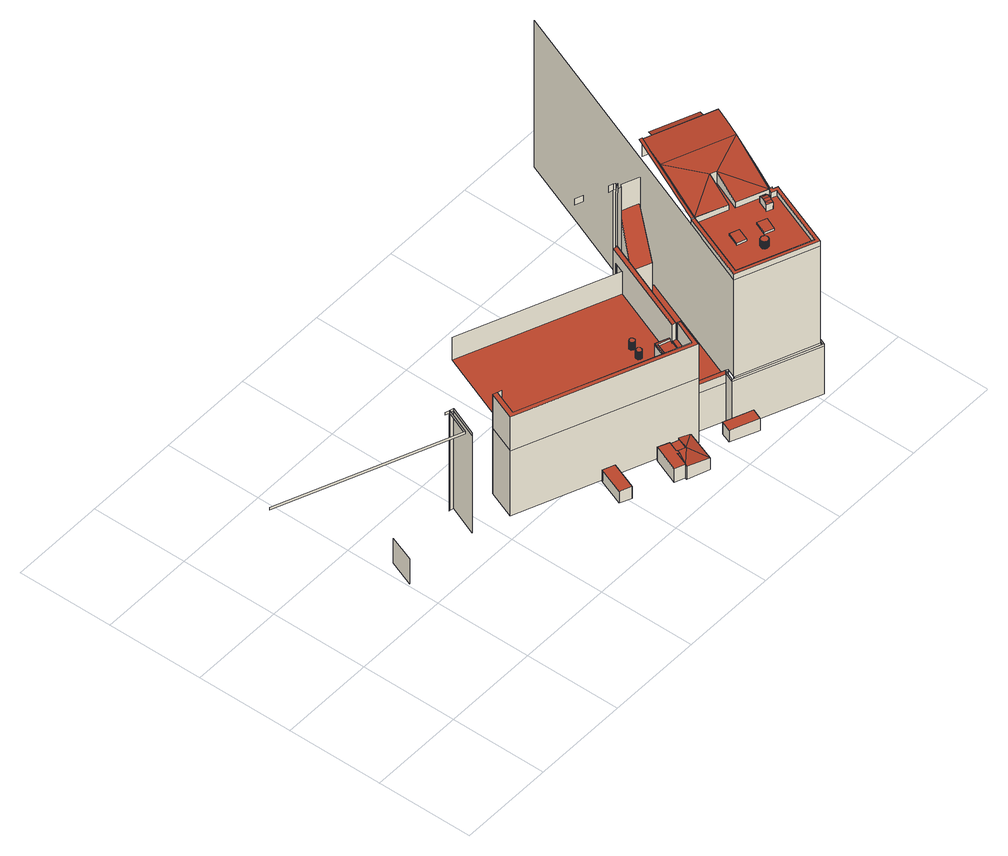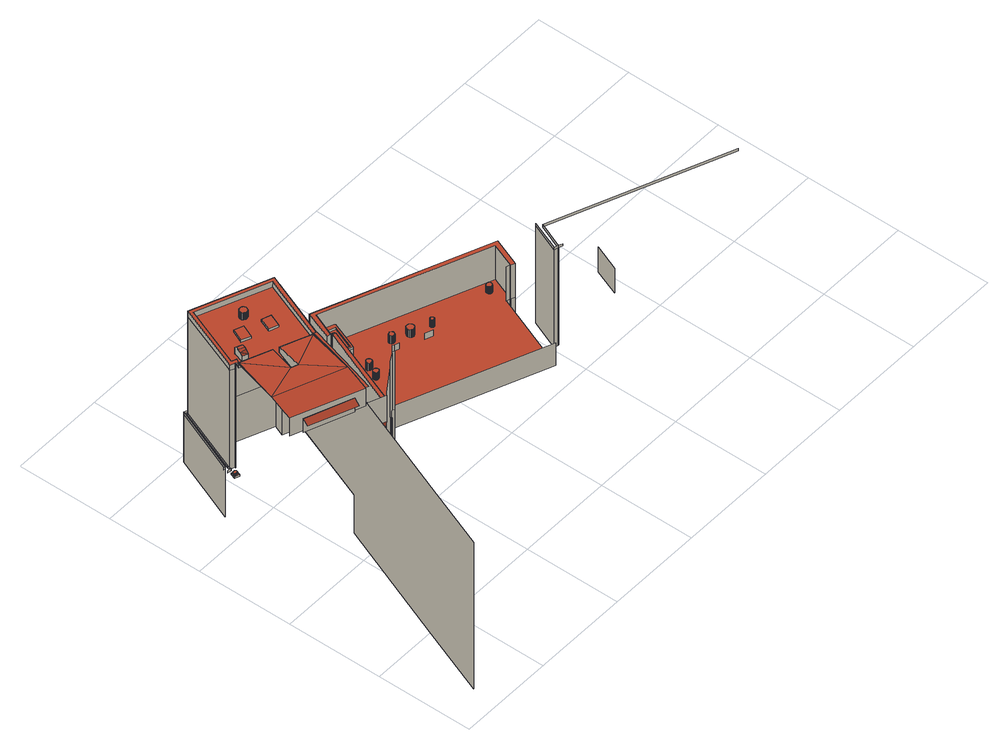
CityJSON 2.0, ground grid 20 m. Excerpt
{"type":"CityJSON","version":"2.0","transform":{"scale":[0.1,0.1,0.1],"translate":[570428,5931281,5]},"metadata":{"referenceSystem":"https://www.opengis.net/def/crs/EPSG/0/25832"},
"CityObjects":{
"building1":{"type":"Building","attributes":{"Grundfläche 2D":"7410.636134","Grundhöhe NN":"5.742"},"geometry":[{"type":"MultiSurface","lod":"3","boundaries":[[[0,1,2,3]],[[4,5,6,7]],[[7,8,9,4]],[[10,11,12,13]],[[11,10,14,15]],[[16,17,18,19]],[[17,9,20,21]],[[9,11,15,20]],[[11,9,8,12]]],"semantics":{"surfaces":[{"type":"WallSurface"}],"values":[0,0,0,0,0,0,0,0,0]}}]},
"building2":{"type":"Building","attributes":{"Grundfläche 2D":"4668.682245","Grundhöhe NN":"5.746"},"children":["building2-1","building2-2","building2-3","building2-4","building2-5","building2-6","building2-7","building2-8","building2-9","building2-10","building2-11","building2-12","building2-13","building2-14","building2-15","building2-16","building2-17"],"geometry":[{"type":"MultiSurface","lod":"3","boundaries":[[[22,23,24,25]],[[23,22,26,27]],[[28,29,30,31]],[[23,31,32,24]],[[31,23,27,28]],[[31,33,34,32]],[[33,35,36,37]],[[38,36,35,39]],[[22,40,41,26]],[[41,42,43,44,45,29,28,27,26]],[[46,47,39,35,33,31,30,48,49,50]],[[51,52,53,54,55]],[[51,56,57,52]],[[58,54,53,59]],[[60,61,54,58]],[[55,54,61,62]],[[48,30,29,45,63,64,65]],[[62,61,60,66]],[[67,68,69,40,22,25,70,71]],[[66,60,72,73]],[[74,56,51,55,62,66,73,75,76,77]],[[72,60,78]],[[79,80,78,60]],[[81,58,59,82]],[[73,72,78,75]],[[60,58,81,79]],[[75,78,80,76]],[[77,76,80,83,84]],[[74,85,86,57,56]],[[79,87,83,80]],[[77,84,85,74]],[[87,88,85,84,83]],[[85,88,89,86]],[[87,79,71,70,89,88]],[[79,81,67]],[[67,81,82,68]],[[71,79,67]],[[65,90,49,48]],[[44,91,63,45]],[[92,93,94,95,40,69,96]],[[97,98,99,90,65,100,101,102,103]],[[41,40,95,43,42]],[[50,49,90,99]],[[104,105,106,107,97,103]],[[101,108,109,102]],[[110,111,47,46]],[[109,108,95,94,112,113]],[[108,101,91,44,43,95]],[[114,92,96,115]],[[116,117,118,119]],[[120,121,122,123,124,125]],[[114,115,126,122,121,120,127,128]],[[102,109,129,130,106,105]],[[128,127,120,131,132,133]],[[131,120,125,134]],[[50,99,135,136,98,97,107,137,138,139,140,110,46]],[[137,107,106,130,141]],[[142,143,144,145,146]],[[147,148,149,150]],[[151,152,153,154,155,156,157,158]],[[122,159,160,123]],[[129,109,113,161]],[[119,162,163,116]],[[154,164,165,155]],[[94,93,92,114,128,133,166,167,168,169,170,171,172,173,161,113,112]],[[142,174,175,143]],[[154,118,117,176,164]],[[159,122,126,177]],[[178,179,180,181]],[[179,138,137]],[[158,182,183,184]],[[179,185,186,180]],[[141,187,185,179,137]],[[182,158,145]],[[188,182,145]],[[189,183,182]],[[130,129,161,173,190,191,187,141]],[[145,192,188]],[[188,193,189,182]],[[144,194,192,145]],[[168,167,166,133,132,131,134,195,118,154,153,152,151,196,197,198,199,200]],[[173,172,201,202]],[[156,155,165,203,204,205,206,207,208,209,210,211,174,142,146,145,158,157]],[[171,212,213,214,201,172]],[[192,215,188]],[[216,190,173,202,214,213]],[[117,116,163,217,218,219,176]],[[212,171,170,220]],[[143,175,221,222,223,224,225,226,194,144]],[[227,213,212,220,228]],[[188,215,193]],[[174,211,221,175]],[[229,184,183,189,230,231,232,233]],[[234,235,228,220,170,169]],[[162,236,217,163]],[[159,237,238,160]],[[169,168,200,234]],[[230,189,193,231]],[[215,192,194,226]],[[239,240,241,242,227,228,235]],[[243,244,225,224]],[[224,223,245,243]],[[237,159,177,246]],[[164,247,248,249,205,204,203,165]],[[244,243,250]],[[244,215,226,225]],[[250,243,245]],[[218,251,252,249,248,247,164,176,219]],[[223,222,210,209,245]],[[211,210,222,221]],[[208,250,245,209]],[[208,207,253,254]],[[255,256,207,206]],[[255,257,258,256]],[[249,252,259,257,255]],[[249,255,206,205]],[[218,217,236,251]],[[208,254,260]],[[261,259,252,262]],[[237,263,264,238]],[[193,215,244,265]],[[265,244,250]],[[261,262,266,267,268,269]],[[260,265,250,208]],[[265,270,271,272,231,193]],[[273,274,275,276]],[[275,277,278,276]],[[279,280,272,271]]],"semantics":{"surfaces":[{"type":"WallSurface"},{"type":"RoofSurface"}],"values":[0,0,0,0,0,0,0,0,0,1,1,0,0,0,1,0,0,0,0,0,1,1,1,0,0,1,0,0,0,0,0,1,0,0,1,0,1,0,0,0,1,0,0,0,0,0,0,0,0,0,0,0,0,0,0,0,1,0,0,0,0,0,0,0,1,0,0,0,0,0,0,0,0,1,1,0,0,1,1,0,0,0,1,0,1,0,1,0,1,1,1,0,1,0,0,0,0,0,0,0,0,0,0,0,1,0,1,0,0,0,1,0,0,0,0,0,0,0,0,0,1,1,0,1,1,0,1,0]}}]},
"building2-1":{"type":"BuildingInstallation","parents":["building2"],"geometry":[{"type":"MultiSurface","lod":"3","boundaries":[[[281,282,283,284,285,286,287,288,289,290,291,292,293,294,295,296,297,298,299,300,301,302,303,304,305,306,307,308,309,310,311,312,313,314]],[[303,302,315,316]],[[304,303,316,317]],[[305,304,317,318]],[[306,305,318,319]],[[290,289,320,321]],[[291,290,321,322]],[[292,291,322,323]],[[293,292,323,324]],[[294,293,324,325]],[[295,294,325,326]],[[296,295,326,327]],[[297,296,327,328]],[[298,297,328,329]],[[299,298,329,330]],[[300,299,330,331]],[[301,300,331,332]],[[302,301,332,315]],[[307,306,319,333]],[[308,307,333,334]],[[309,308,334,335]],[[310,309,335,336]],[[311,310,336,337]],[[312,311,337,338]],[[313,312,338,339]],[[314,313,339,340]],[[281,314,340,341]],[[282,281,341,342]],[[283,282,342,343]],[[284,283,343,344]],[[285,284,344,345]],[[286,285,345,346]],[[287,286,346,347]],[[288,287,347,348]],[[289,288,348,320]]],"semantics":{"surfaces":[{"type":"RoofSurface"},{"type":"WallSurface"}],"values":[0,1,1,1,1,1,1,1,1,1,1,1,1,1,1,1,1,1,1,1,1,1,1,1,1,1,1,1,1,1,1,1,1,1,1]}}]},
"building2-2":{"type":"BuildingInstallation","parents":["building2"],"geometry":[{"type":"MultiSurface","lod":"3","boundaries":[[[349,350,351,352,353,354,355,356,357,358,359,360,361,362,363,364,365,366,367,368,369,370,371,372,373,374,375,376,377,378]],[[356,355,379,380]],[[357,356,380,381]],[[355,354,382,379]],[[358,357,381,383]],[[359,358,383,384]],[[360,359,384,385]],[[361,360,385,386]],[[362,361,386,387]],[[363,362,387,388]],[[364,363,388,389]],[[365,364,389,390]],[[366,365,390,391]],[[367,366,391,392]],[[368,367,392,393]],[[369,368,393,394]],[[370,369,394,395]],[[371,370,395,396]],[[372,371,396,397]],[[373,372,397,398]],[[374,373,398,399]],[[375,374,399,400]],[[376,375,400,401]],[[377,376,401,402]],[[378,377,402,403]],[[349,378,403,404]],[[350,349,404,405]],[[351,350,405,406]],[[352,351,406,407]],[[353,352,407,408]],[[354,353,408,382]]],"semantics":{"surfaces":[{"type":"RoofSurface"},{"type":"WallSurface"}],"values":[0,1,1,1,1,1,1,1,1,1,1,1,1,1,1,1,1,1,1,1,1,1,1,1,1,1,1,1,1,1,1]}}]},
"building2-3":{"type":"BuildingInstallation","parents":["building2"],"geometry":[{"type":"MultiSurface","lod":"3","boundaries":[[[409,410,411,412,413,414,415,416,417,418,419,420,421,422,423,424,425,426,427,428,429,430,431,432,433,434,435,436,437,438,439,440,441,442,443,444,445,446,447,448,449,450,451,452,453]],[[414,413,454,455]],[[415,414,455,456]],[[416,415,456,457]],[[410,409,458,459]],[[411,410,459,460]],[[412,411,460,461]],[[413,412,461,454]],[[417,416,457,462]],[[418,417,462,463]],[[419,418,463,464]],[[420,419,464,465]],[[421,420,465,466]],[[422,421,466,467]],[[423,422,467,468]],[[424,423,468,469]],[[425,424,469,470]],[[426,425,470,471]],[[427,426,471,472]],[[428,427,472,473]],[[429,428,473,474]],[[430,429,474,475]],[[431,430,475,476]],[[432,431,476,477]],[[433,432,477,478]],[[434,433,478,479]],[[435,434,479,480]],[[436,435,480,481]],[[437,436,481,482]],[[438,437,482,483]],[[439,438,483,484]],[[440,439,484,485]],[[441,440,485,486]],[[442,441,486,487]],[[443,442,487,488]],[[444,443,488,489]],[[445,444,489,490]],[[446,445,490,491]],[[447,446,491,492]],[[448,447,492,493]],[[449,448,493,494]],[[450,449,494,495]],[[451,450,495,496]],[[452,451,496,497]],[[453,452,497,498]],[[409,453,498,458]]],"semantics":{"surfaces":[{"type":"RoofSurface"},{"type":"WallSurface"}],"values":[0,1,1,1,1,1,1,1,1,1,1,1,1,1,1,1,1,1,1,1,1,1,1,1,1,1,1,1,1,1,1,1,1,1,1,1,1,1,1,1,1,1,1,1,1,1]}}]},
"building2-4":{"type":"BuildingInstallation","parents":["building2"],"geometry":[{"type":"MultiSurface","lod":"3","boundaries":[[[499,500,501,502,503,504,505,506,507,508,509,510,511,512,513,514,515,516,517,518,519,520,521,522,523,524,525,526,527,528,529,530,531,532,533,534]],[[506,505,535,536]],[[507,506,536,537]],[[504,503,538,539]],[[505,504,539,535]],[[508,507,537,540]],[[509,508,540,541]],[[510,509,541,542]],[[511,510,542,543]],[[512,511,543,544]],[[513,512,544,545]],[[514,513,545,546]],[[515,514,546,547]],[[516,515,547,548]],[[517,516,548,549]],[[518,517,549,550]],[[519,518,550,551]],[[520,519,551,552]],[[521,520,552,553]],[[522,521,553,554]],[[523,522,554,555]],[[524,523,555,556]],[[525,524,556,557]],[[526,525,557,558]],[[527,526,558,559]],[[528,527,559,560]],[[529,528,560,561]],[[530,529,561,562]],[[531,530,562,563]],[[532,531,563,564]],[[533,532,564,565]],[[534,533,565,566]],[[499,534,566,567]],[[500,499,567,568]],[[501,500,568,569]],[[502,501,569,570]],[[503,502,570,538]]],"semantics":{"surfaces":[{"type":"RoofSurface"},{"type":"WallSurface"}],"values":[0,1,1,1,1,1,1,1,1,1,1,1,1,1,1,1,1,1,1,1,1,1,1,1,1,1,1,1,1,1,1,1,1,1,1,1,1]}}]},
"building2-5":{"type":"BuildingInstallation","parents":["building2"],"geometry":[{"type":"MultiSurface","lod":"3","boundaries":[[[571,572,573,574]],[[574,573,575,576]],[[576,577,571,574]],[[577,578,572,571]],[[573,572,578,575]]],"semantics":{"surfaces":[{"type":"RoofSurface"},{"type":"WallSurface"}],"values":[0,1,1,1,1]}}]},
"building2-6":{"type":"BuildingInstallation","parents":["building2"],"geometry":[{"type":"MultiSurface","lod":"3","boundaries":[[[579,136,135,580,64,63,581,582]],[[99,90,580,135]],[[90,65,64,580]],[[583,584,582,581]],[[579,582,584,585]],[[136,579,585,98]]],"semantics":{"surfaces":[{"type":"RoofSurface"},{"type":"WallSurface"}],"values":[0,1,1,1,1,1]}}]},
"building2-7":{"type":"BuildingInstallation","parents":["building2"],"geometry":[{"type":"MultiSurface","lod":"3","boundaries":[[[586,587,588,589,590,591,592,593,594,595,596,597,598,599,600,601,602,603,604,605,606,607,608,609,610,611,612,613,614,615,616,617,618,619,620,621,622,623]],[[588,587,624,625]],[[589,588,625,626]],[[623,622,627,628]],[[586,623,628,629]],[[587,586,629,624]],[[590,589,626,630]],[[591,590,630,631]],[[592,591,631,632]],[[593,592,632,633]],[[594,593,633,634]],[[595,594,634,635]],[[596,595,635,636]],[[597,596,636,637]],[[598,597,637,638]],[[599,598,638,639]],[[600,599,639,640]],[[601,600,640,641]],[[602,601,641,642]],[[603,602,642,643]],[[604,603,643,644]],[[605,604,644,645]],[[606,605,645,646]],[[607,606,646,647]],[[608,607,647,648]],[[609,608,648,649]],[[610,609,649,650]],[[611,610,650,651]],[[612,611,651,652]],[[613,612,652,653]],[[614,613,653,654]],[[615,614,654,655]],[[616,615,655,656]],[[617,616,656,657]],[[618,617,657,658]],[[619,618,658,659]],[[620,619,659,660]],[[621,620,660,661]],[[622,621,661,627]]],"semantics":{"surfaces":[{"type":"RoofSurface"},{"type":"WallSurface"}],"values":[0,1,1,1,1,1,1,1,1,1,1,1,1,1,1,1,1,1,1,1,1,1,1,1,1,1,1,1,1,1,1,1,1,1,1,1,1,1,1]}}]},
"building2-8":{"type":"BuildingInstallation","parents":["building2"],"geometry":[{"type":"MultiSurface","lod":"3","boundaries":[[[104,581,63,91,105]],[[101,102,105,91]],[[581,104,103,583]]],"semantics":{"surfaces":[{"type":"RoofSurface"},{"type":"WallSurface"}],"values":[0,1,1]}}]},
"building2-9":{"type":"BuildingInstallation","parents":["building2"],"geometry":[{"type":"MultiSurface","lod":"3","boundaries":[[[662,663,664,665,666,667,668,669,670,671,672,673,674,675,676,677,678,679,680,681,682,683,684,685,686,687,688,689,690,691,692,693,694,695,696,697,698]],[[666,665,699,700]],[[663,662,701,702]],[[664,663,702,703]],[[665,664,703,699]],[[667,666,700,704]],[[668,667,704,705]],[[669,668,705,706]],[[670,669,706,707]],[[671,670,707,708]],[[672,671,708,709]],[[673,672,709,710]],[[674,673,710,711]],[[675,674,711,712]],[[676,675,712,713]],[[677,676,713,714]],[[678,677,714,715]],[[679,678,715,716]],[[680,679,716,717]],[[681,680,717,718]],[[682,681,718,719]],[[683,682,719,720]],[[684,683,720,721]],[[685,684,721,722]],[[686,685,722,723]],[[687,686,723,724]],[[688,687,724,725]],[[689,688,725,726]],[[690,689,726,727]],[[691,690,727,728]],[[692,691,728,729]],[[693,692,729,730]],[[694,693,730,731]],[[695,694,731,732]],[[696,695,732,733]],[[697,696,733,734]],[[698,697,734,735]],[[662,698,735,701]]],"semantics":{"surfaces":[{"type":"RoofSurface"},{"type":"WallSurface"}],"values":[0,1,1,1,1,1,1,1,1,1,1,1,1,1,1,1,1,1,1,1,1,1,1,1,1,1,1,1,1,1,1,1,1,1,1,1,1,1]}}]},
"building2-10":{"type":"BuildingInstallation","parents":["building2"],"geometry":[{"type":"MultiSurface","lod":"3","boundaries":[[[736,737,738,739,127,132]],[[737,736,166,93]],[[92,738,737,93]],[[92,114,739,738]],[[739,114,128,127]],[[127,128,133,132]],[[166,736,132,133]]],"semantics":{"surfaces":[{"type":"RoofSurface"},{"type":"WallSurface"}],"values":[0,1,1,1,1,1,1]}}]},
"building2-11":{"type":"BuildingInstallation","parents":["building2"],"geometry":[{"type":"MultiSurface","lod":"3","boundaries":[[[740,741,742,743]],[[744,741,740,745]],[[746,747,743,742]],[[743,747,748,745,740]],[[748,749,744,745]],[[744,749,746,742,741]]],"semantics":{"surfaces":[{"type":"RoofSurface"},{"type":"WallSurface"}],"values":[0,0,1,1,1,1]}}]},
"building2-12":{"type":"BuildingInstallation","parents":["building2"],"geometry":[{"type":"MultiSurface","lod":"3","boundaries":[[[750,751,752,753]],[[753,752,754,755]],[[750,753,755,756]],[[751,750,756,757]],[[752,751,757,754]]],"semantics":{"surfaces":[{"type":"RoofSurface"},{"type":"WallSurface"}],"values":[0,1,1,1,1]}}]},
"building2-13":{"type":"BuildingInstallation","parents":["building2"],"geometry":[{"type":"MultiSurface","lod":"3","boundaries":[[[758,759,760,761,762,763,764,765,766,767,768,769,770,771,772,773,774,775,776,777,778,779,780,781,782,783,784,785,786,787,788,789,790,791,792,793,794,795,796,797,798,799,800,801,802,803,804,805]],[[768,767,806,807]],[[769,768,807,808]],[[764,763,809,810]],[[765,764,810,811]],[[766,765,811,812]],[[767,766,812,806]],[[770,769,808,813]],[[771,770,813,814]],[[772,771,814,815]],[[773,772,815,816]],[[774,773,816,817]],[[775,774,817,818]],[[776,775,818,819]],[[777,776,819,820]],[[778,777,820,821]],[[779,778,821,822]],[[780,779,822,823]],[[781,780,823,824]],[[782,781,824,825]],[[783,782,825,826]],[[784,783,826,827]],[[785,784,827,828]],[[786,785,828,829]],[[787,786,829,830]],[[788,787,830,831]],[[789,788,831,832]],[[790,789,832,833]],[[791,790,833,834]],[[792,791,834,835]],[[793,792,835,836]],[[794,793,836,837]],[[795,794,837,838]],[[796,795,838,839]],[[797,796,839,840]],[[798,797,840,841]],[[799,798,841,842]],[[800,799,842,843]],[[801,800,843,844]],[[802,801,844,845]],[[803,802,845,846]],[[804,803,846,847]],[[805,804,847,848]],[[758,805,848,849]],[[759,758,849,850]],[[760,759,850,851]],[[761,760,851,852]],[[762,761,852,853]],[[763,762,853,809]]],"semantics":{"surfaces":[{"type":"RoofSurface"},{"type":"WallSurface"}],"values":[0,1,1,1,1,1,1,1,1,1,1,1,1,1,1,1,1,1,1,1,1,1,1,1,1,1,1,1,1,1,1,1,1,1,1,1,1,1,1,1,1,1,1,1,1,1,1,1,1]}}]},
"building2-14":{"type":"BuildingInstallation","parents":["building2"],"geometry":[{"type":"MultiSurface","lod":"3","boundaries":[[[854,855,856,857]],[[858,859,857,856]],[[854,857,859,860]],[[855,854,860,861]],[[861,858,856,855]]],"semantics":{"surfaces":[{"type":"RoofSurface"},{"type":"WallSurface"}],"values":[0,1,1,1,1]}}]},
"building2-15":{"type":"BuildingInstallation","parents":["building2"],"geometry":[{"type":"MultiSurface","lod":"3","boundaries":[[[862,863,864]],[[862,865,866,863]],[[867,868,862,864,869]],[[870,868,867,869,871]],[[872,871,873]],[[871,872,870]],[[862,868,865]],[[874,875,876,873,871,869,864,863]],[[876,877,872,873]],[[868,870,872,877,878,866,865]],[[863,866,878,874]]],"semantics":{"surfaces":[{"type":"RoofSurface"},{"type":"WallSurface"}],"values":[0,0,0,0,0,0,0,1,1,1,1]}}]},
"building2-16":{"type":"BuildingInstallation","parents":["building2"],"geometry":[{"type":"MultiSurface","lod":"3","boundaries":[[[879,880,881,882,883,884],[885,886,887,888,889,890,891,892,893,894,895,896,897,898,899,900,901,902,903,904,905,906,907,908,909]],[[910,911,884,883]],[[912,910,883,882]],[[911,913,879,884]],[[913,914,915,912,882,881,880,879]]],"semantics":{"surfaces":[{"type":"RoofSurface"},{"type":"WallSurface"}],"values":[0,1,1,1,1]}}]},
"building2-17":{"type":"BuildingInstallation","parents":["building2"],"geometry":[{"type":"MultiSurface","lod":"3","boundaries":[[[916,917,918,919,920,921,922,923,924,925,926,927,928,929,930,931,932,933,934,935,936,937,938,939,940]],[[917,916,905,904]],[[918,917,904,903]],[[919,918,903,902]],[[901,920,919,902]],[[936,935,886,885]],[[937,936,885,909]],[[938,937,909,908]],[[939,938,908,907]],[[940,939,907,906]],[[916,940,906,905]],[[921,920,901]],[[901,900,921]],[[922,921,900,899]],[[897,924,923,922,899,898]],[[925,924,897,896]],[[926,925,896,895]],[[927,926,895,894]],[[928,927,894,893]],[[928,893,929]],[[893,892,929]],[[930,929,892,891]],[[931,930,891,890]],[[932,931,890,889]],[[933,932,889,888]],[[934,933,888,887]],[[935,934,887,886]]],"semantics":{"surfaces":[{"type":"RoofSurface"},{"type":"WallSurface"}],"values":[0,1,1,1,1,1,1,1,1,1,1,1,1,1,1,1,1,1,1,1,1,1,1,1,1,1,1]}}]},
"building3":{"type":"Building","attributes":{"Grundfläche 2D":"14.769332","Grundhöhe NN":"5.746"},"geometry":[{"type":"Solid","lod":"3","boundaries":[[[[941,942,943,944]],[[945,946,944,943]],[[946,947,941,944]],[[947,948,942,941]],[[948,945,943,942]],[[948,947,946,945]]]],"semantics":{"surfaces":[{"type":"RoofSurface"},{"type":"WallSurface"},{"type":"GroundSurface"}],"values":[[0,1,1,1,1,2]]}}]},
"building4":{"type":"Building","attributes":{"Grundfläche 2D":"14.217853","Grundhöhe NN":"5.746"},"geometry":[{"type":"Solid","lod":"3","boundaries":[[[[949,950,951,952]],[[949,952,953,954]],[[950,949,954,955]],[[951,950,955,956]],[[952,951,956,953]],[[955,954,953,956]]]],"semantics":{"surfaces":[{"type":"RoofSurface"},{"type":"WallSurface"},{"type":"GroundSurface"}],"values":[[0,1,1,1,1,2]]}}]}
},
"vertices":[
[205,267,7],[226,321,7],[226,321,67],[205,267,68],[364,274,245],[8,416,245],[8,416,251],[364,274,251],[386,327,251],[386,327,245],[369,263,245],[394,325,245],[394,325,251],[369,263,251],[369,263,7],[394,325,7],[378,330,245],[385,327,245],[385,327,251],[378,330,251],[386,327,7],[385,327,7],
[442,238,166],[465,296,166],[465,296,7],[442,238,7],[442,238,249],[465,296,249],[473,293,249],[453,242,249],[453,242,166],[473,293,166],[473,293,7],[474,293,166],[474,293,7],[474,292,166],[474,292,249],[474,293,249],[482,290,249],[482,290,166],[784,101,166],[784,101,249],[796,132,249],[807,160,249],[800,162,250],[779,112,249],[857,331,166],[548,455,166],[744,126,166],[767,185,166],[794,174,166],[684,73,40],[684,73,7],[705,65,7],[705,65,39],[705,65,40],[706,129,40],[706,129,7],[703,61,39],[703,61,7],[706,66,39],[705,66,39],[705,66,40],[779,112,209],[744,126,209],[744,126,204],[706,66,40],[770,107,36],[770,107,7],[784,101,7],[748,116,7],[748,116,38],[716,92,39],[716,92,40],[728,119,40],[720,90,40],[722,97,40],[720,98,40],[720,90,39],[738,91,39],[722,97,39],[747,45,36],[747,45,7],[722,97,37],[720,98,37],[728,119,37],[728,119,7],[738,91,37],[746,113,37],[746,113,7],[767,185,204],[800,162,209],[793,124,100],[796,132,100],[807,160,100],[807,160,166],[793,124,7],[791,165,204],[793,171,204],[794,174,204],[779,112,204],[800,162,204],[798,163,204],[792,165,204],[792,165,209],[798,163,209],[798,163,249],[791,165,249],[800,162,166],[798,163,166],[857,331,221],[548,455,221],[800,162,100],[798,163,100],[855,99,100],[855,99,7],[853,79,124],[853,80,124],[853,80,129],[853,79,129],[856,100,124],[855,99,124],[846,77,124],[846,77,129],[855,99,129],[856,100,129],[846,77,7],[856,100,121],[856,100,100],[878,361,166],[878,361,249],[861,98,124],[861,98,121],[861,98,100],[861,98,129],[794,174,209],[793,171,209],[869,361,249],[869,361,166],[866,354,166],[866,354,221],[873,359,249],[863,84,378],[863,84,365],[916,218,365],[916,218,378],[870,103,378],[815,383,406],[799,389,406],[799,389,391],[815,383,391],[910,221,365],[861,98,365],[860,97,365],[853,80,365],[853,80,378],[860,97,378],[861,98,378],[910,221,378],[1013,10,124],[1013,10,129],[878,361,100],[1011,16,129],[1011,16,124],[1011,17,365],[1011,17,378],[864,105,100],[910,221,100],[959,345,100],[947,349,100],[941,334,100],[904,350,100],[909,361,100],[890,368,100],[1007,26,378],[1007,26,365],[1011,17,124],[1013,10,7],[860,364,391],[869,361,391],[869,361,406],[860,364,406],[915,219,378],[915,219,380],[910,221,380],[873,359,391],[873,359,406],[873,359,387],[917,219,378],[931,261,387],[890,368,372],[890,368,387],[978,194,378],[959,331,403],[978,194,365],[860,97,129],[1063,603,365],[1119,744,365],[1119,744,7],[1063,603,7],[959,345,7],[909,361,7],[890,368,7],[1063,150,378],[1065,154,378],[1066,156,378],[1057,160,378],[1057,162,378],[1053,164,378],[1050,162,378],[1047,156,378],[1057,152,378],[904,350,174],[919,385,268],[919,385,7],[1002,256,394],[919,385,344],[1066,153,124],[1065,154,124],[1063,150,124],[941,334,175],[1057,152,365],[1047,156,365],[1051,164,365],[989,189,365],[1015,251,365],[1002,256,365],[924,389,280],[957,376,280],[959,345,402],[959,331,400],[972,365,406],[983,391,410],[978,393,410],[947,349,7],[957,376,7],[1066,153,129],[1070,150,124],[1070,150,129],[958,375,7],[958,375,344],[957,376,344],[924,389,344],[989,189,378],[1015,251,394],[1051,164,378],[1070,150,7],[1063,150,365],[1065,154,365],[1066,156,365],[1051,165,378],[1065,154,129],[1066,156,129],[1057,162,380],[1053,164,380],[1057,160,365],[1057,162,365],[1057,160,124],[1057,162,124],[1066,156,124],[1071,207,388],[1067,160,124],[1067,160,129],[1074,149,124],[1074,149,129],[1098,276,403],[1071,159,129],[1075,159,129],[1075,159,124],[1071,159,124],[1112,310,406],[1122,336,408],[983,391,408],[1006,385,365],[1101,349,365],[1101,349,399],[1006,385,399],[1107,364,395],[1013,401,395],[1122,336,365],[983,391,365],
[488,256,184],[487,256,184],[487,257,184],[486,258,184],[485,258,184],[484,259,184],[483,259,184],[482,259,184],[481,258,184],[480,258,184],[479,257,184],[478,256,184],[478,255,184],[478,254,184],[477,253,184],[478,252,184],[478,251,184],[478,250,184],[479,250,184],[479,249,184],[480,249,184],[481,248,184],[482,248,184],[483,248,184],[484,248,184],[485,248,184],[486,249,184],[487,249,184],[487,250,184],[488,251,184],[488,252,184],[488,253,184],[488,254,184],[488,255,184],[481,248,166],[482,248,166],[483,248,166],[484,248,166],[485,248,166],[481,258,166],[480,258,166],[479,257,166],[478,256,166],[478,255,166],[478,254,166],[477,253,166],[478,252,166],[478,251,166],[478,250,166],[479,250,166],[479,249,166],[480,249,166],[486,249,166],[487,249,166],[487,250,166],[488,251,166],[488,252,166],[488,253,166],[488,254,166],[488,255,166],[488,256,166],[487,256,166],[487,257,166],[486,258,166],[485,258,166],[484,259,166],[483,259,166],[482,259,166],
[613,230,184],[613,231,184],[613,232,184],[612,233,184],[611,233,184],[611,234,184],[610,234,184],[609,234,184],[608,234,184],[607,234,184],[607,233,184],[606,233,184],[605,232,184],[605,231,184],[605,230,184],[605,229,184],[605,228,184],[606,228,184],[606,227,184],[607,227,184],[607,226,184],[608,226,184],[609,226,184],[610,226,184],[611,226,184],[611,227,184],[612,227,184],[612,228,184],[613,228,184],[613,229,184],[610,234,166],[609,234,166],[608,234,166],[611,234,166],[607,234,166],[607,233,166],[606,233,166],[605,232,166],[605,231,166],[605,230,166],[605,229,166],[605,228,166],[606,228,166],[606,227,166],[607,227,166],[607,226,166],[608,226,166],[609,226,166],[610,226,166],[611,226,166],[611,227,166],[612,227,166],[612,228,166],[613,228,166],[613,229,166],[613,230,166],[613,231,166],[613,232,166],[612,233,166],[611,233,166],
[652,221,184],[651,221,184],[650,222,184],[649,222,184],[648,222,184],[647,221,184],[646,221,184],[645,221,184],[645,220,184],[644,220,184],[643,219,184],[642,218,184],[642,217,184],[641,216,184],[641,215,184],[641,214,184],[641,213,184],[641,212,184],[641,211,184],[642,211,184],[642,210,184],[643,209,184],[644,208,184],[645,208,184],[646,207,184],[647,207,184],[648,207,184],[649,207,184],[650,207,184],[651,207,184],[652,207,184],[653,208,184],[654,209,184],[655,210,184],[655,211,184],[656,212,184],[656,213,184],[656,214,184],[656,215,184],[656,216,184],[655,217,184],[655,218,184],[654,219,184],[653,220,184],[652,220,184],[648,222,166],[647,221,166],[646,221,166],[645,221,166],[652,221,166],[651,221,166],[650,222,166],[649,222,166],[645,220,166],[644,220,166],[643,219,166],[642,218,166],[642,217,166],[641,216,166],[641,215,166],[641,214,166],[641,213,166],[641,212,166],[641,211,166],[642,211,166],[642,210,166],[643,209,166],[644,208,166],[645,208,166],[646,207,166],[647,207,166],[648,207,166],[649,207,166],[650,207,166],[651,207,166],[652,207,166],[653,208,166],[654,209,166],[655,210,166],[655,211,166],[656,212,166],[656,213,166],[656,214,166],[656,215,166],[656,216,166],[655,217,166],[655,218,166],[654,219,166],[653,220,166],[652,220,166],
[681,195,185],[682,195,185],[683,195,185],[684,196,185],[685,196,185],[686,196,185],[686,197,185],[687,197,185],[687,198,185],[688,199,185],[688,200,185],[688,201,185],[688,202,185],[687,203,185],[687,204,185],[686,204,185],[686,205,185],[685,205,185],[684,206,185],[683,206,185],[682,206,185],[681,206,185],[680,205,185],[679,205,185],[679,204,185],[678,204,185],[678,203,185],[678,202,185],[677,202,185],[677,201,185],[677,200,185],[677,199,185],[678,199,185],[678,198,185],[679,197,185],[680,196,185],[686,197,166],[687,197,166],[687,198,166],[685,196,166],[686,196,166],[688,199,166],[688,200,166],[688,201,166],[688,202,166],[687,203,166],[687,204,166],[686,204,166],[686,205,166],[685,205,166],[684,206,166],[683,206,166],[682,206,166],[681,206,166],[680,205,166],[679,205,166],[679,204,166],[678,204,166],[678,203,166],[678,202,166],[677,202,166],[677,201,166],[677,200,166],[677,199,166],[678,199,166],[678,198,166],[679,197,166],[680,196,166],[681,195,166],[682,195,166],[683,195,166],[684,196,166],
[770,135,210],[775,148,210],[767,151,210],[762,138,210],[767,151,204],[762,138,204],[770,135,204],[775,148,204],
[769,180,209],[767,185,209],[775,123,209],[750,132,209],[775,123,204],[750,132,204],[769,180,204],
[758,217,184],[757,217,184],[756,217,184],[755,217,184],[754,216,184],[753,216,184],[753,215,184],[753,214,184],[752,214,184],[752,213,184],[752,212,184],[752,211,184],[752,210,184],[752,209,184],[753,209,184],[753,208,184],[754,208,184],[754,207,184],[755,207,184],[755,206,184],[756,206,184],[757,206,184],[758,206,184],[759,206,184],[760,207,184],[761,207,184],[762,208,184],[762,209,184],[763,209,184],[763,210,184],[763,211,184],[763,212,184],[763,213,184],[763,214,184],[762,215,184],[761,216,184],[760,217,184],[759,217,184],[757,217,166],[756,217,166],[755,217,166],[760,217,166],[759,217,166],[758,217,166],[754,216,166],[753,216,166],[753,215,166],[753,214,166],[752,214,166],[752,213,166],[752,212,166],[752,211,166],[752,210,166],[752,209,166],[753,209,166],[753,208,166],[754,208,166],[754,207,166],[755,207,166],[755,206,166],[756,206,166],[757,206,166],[758,206,166],[759,206,166],[760,207,166],[761,207,166],[762,208,166],[762,209,166],[763,209,166],[763,210,166],[763,211,166],[763,212,166],[763,213,166],[763,214,166],[762,215,166],[761,216,166],
[770,241,184],[769,241,184],[768,241,184],[767,241,184],[766,241,184],[765,240,184],[764,240,184],[763,239,184],[763,238,184],[762,238,184],[762,237,184],[762,236,184],[762,235,184],[762,234,184],[762,233,184],[763,233,184],[763,232,184],[764,232,184],[764,231,184],[765,231,184],[765,230,184],[766,230,184],[767,230,184],[768,230,184],[769,230,184],[770,230,184],[771,231,184],[772,232,184],[773,233,184],[773,234,184],[773,235,184],[773,236,184],[773,237,184],[773,238,184],[772,239,184],[772,240,184],[771,240,184],[767,241,166],[766,241,166],[770,241,166],[769,241,166],[768,241,166],[765,240,166],[764,240,166],[763,239,166],[763,238,166],[762,238,166],[762,237,166],[762,236,166],[762,235,166],[762,234,166],[762,233,166],[763,233,166],[763,232,166],[764,232,166],[764,231,166],[765,231,166],[765,230,166],[766,230,166],[767,230,166],[768,230,166],[769,230,166],[770,230,166],[771,231,166],[772,232,166],[773,233,166],[773,234,166],[773,235,166],[773,236,166],[773,237,166],[773,238,166],[772,239,166],[772,240,166],[771,240,166],
[864,105,121],[796,132,121],[793,124,121],[855,99,121],
[889,261,105],[879,237,105],[889,234,104],[898,258,104],[870,241,104],[880,265,104],[889,234,100],[898,258,100],[880,265,100],[870,241,100],
[931,154,370],[921,129,370],[940,122,370],[950,147,370],[940,122,365],[950,147,365],[931,154,365],[921,129,365],
[948,84,382],[949,84,382],[950,84,382],[952,84,382],[953,84,382],[954,84,382],[954,85,382],[955,85,382],[956,86,382],[956,87,382],[957,87,382],[957,88,382],[958,89,382],[958,90,382],[958,91,382],[958,92,382],[958,93,382],[958,94,382],[957,95,382],[957,96,382],[956,97,382],[955,97,382],[954,98,382],[953,98,382],[953,99,382],[952,99,382],[951,99,382],[950,99,382],[949,99,382],[948,98,382],[947,98,382],[946,98,382],[946,97,382],[945,96,382],[944,95,382],[944,94,382],[943,93,382],[943,92,382],[943,91,382],[943,90,382],[943,89,382],[944,89,382],[944,88,382],[944,87,382],[945,86,382],[946,86,382],[946,85,382],[947,85,382],[956,87,365],[957,87,365],[957,88,365],[954,84,365],[954,85,365],[955,85,365],[956,86,365],[958,89,365],[958,90,365],[958,91,365],[958,92,365],[958,93,365],[958,94,365],[957,95,365],[957,96,365],[956,97,365],[955,97,365],[954,98,365],[953,98,365],[953,99,365],[952,99,365],[951,99,365],[950,99,365],[949,99,365],[948,98,365],[947,98,365],[946,98,365],[946,97,365],[945,96,365],[944,95,365],[944,94,365],[943,93,365],[943,92,365],[943,91,365],[943,90,365],[943,89,365],[944,89,365],[944,88,365],[944,87,365],[945,86,365],[946,86,365],[946,85,365],[947,85,365],[948,84,365],[949,84,365],[950,84,365],[952,84,365],[953,84,365],
[982,135,370],[971,109,370],[990,102,370],[1001,127,370],[990,102,365],[1001,127,365],[982,135,365],[971,109,365],
[1019,146,384],[1029,137,380],[1030,142,384],[1018,146,384],[1017,142,380],[1032,148,385],[1021,152,385],[1033,148,385],[1023,158,384],[1035,154,384],[1026,164,380],[1037,160,380],[1029,137,365],[1030,142,365],[1037,160,365],[1026,164,365],[1017,142,365],
[1065,170,128],[1067,169,128],[1073,167,128],[1074,166,128],[1078,177,128],[1068,180,128],[1075,175,128],[1075,174,128],[1075,173,128],[1075,172,128],[1075,171,128],[1074,171,128],[1074,170,128],[1073,170,128],[1072,170,128],[1071,170,128],[1070,170,128],[1069,170,128],[1069,171,128],[1069,172,128],[1068,172,128],[1068,173,128],[1068,174,128],[1069,175,128],[1069,176,128],[1070,176,128],[1071,176,128],[1072,176,128],[1073,176,128],[1074,176,128],[1074,175,128],[1078,177,124],[1068,180,124],[1074,166,124],[1065,170,124],[1067,169,124],[1073,167,124],
[1071,176,133],[1070,176,133],[1069,176,133],[1069,175,133],[1068,174,133],[1068,173,133],[1068,172,133],[1069,172,133],[1069,171,133],[1069,170,133],[1070,170,133],[1071,170,133],[1072,170,133],[1073,170,133],[1074,170,133],[1074,171,133],[1075,171,133],[1075,172,133],[1075,173,133],[1075,174,133],[1075,175,133],[1074,175,133],[1074,176,133],[1073,176,133],[1072,176,133],
[607,169,36],[585,114,36],[608,104,36],[630,160,36],[608,104,7],[630,160,7],[607,169,7],[585,114,7],
[819,62,36],[875,39,36],[884,61,36],[828,83,36],[828,83,7],[819,62,7],[875,39,7],[884,61,7]
]}
